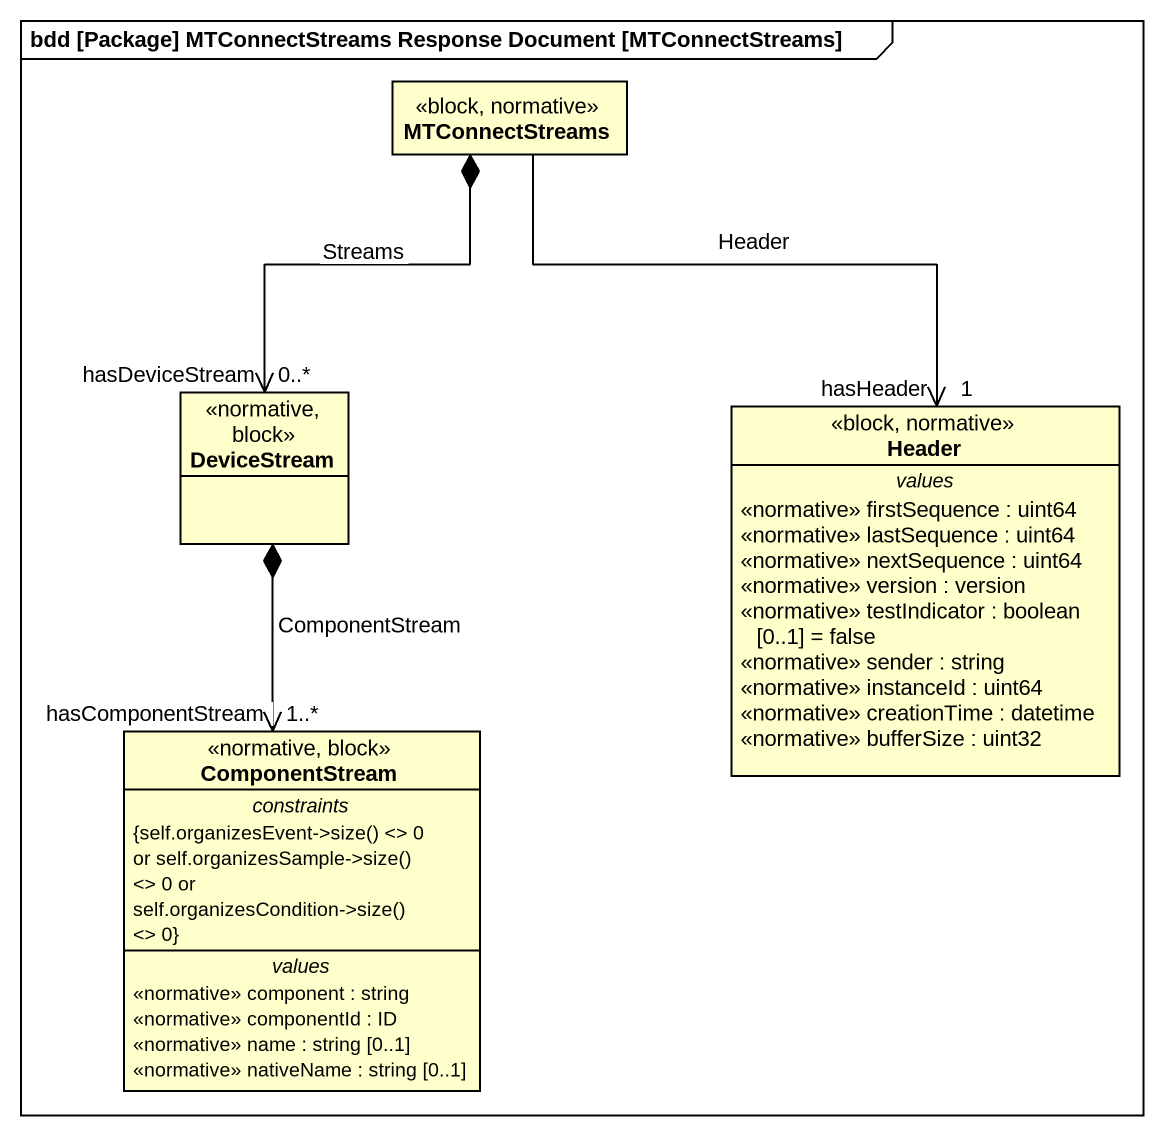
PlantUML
@startuml
mainframe bdd [Package] MTConnectStreams Response Document [MTConnectStreams]
hide circle
hide empty members
class MTConnectStreams <<block, normative>>
class DeviceStream <<normative, block>>
class "Header" as Header_ <<block, normative>> {
  -- values --
  <<normative>> firstSequence : uint64
  <<normative>> lastSequence : uint64
  <<normative>> nextSequence : uint64
  <<normative>> version : version
  <<normative>> testIndicator : boolean [0..1] = false
  <<normative>> sender : string
  <<normative>> instanceId : uint64
  <<normative>> creationTime : datetime
  <<normative>> bufferSize : uint32
}
class ComponentStream <<normative, block>> {
  -- constraints --
  {field} {self.organizesEvent->size() <> 0 or self.organizesSample->size() <> 0 or self.organizesCondition->size() <> 0}
  -- values --
  <<normative>> component : string
  <<normative>> componentId : ID
  <<normative>> name : string [0..1]
  <<normative>> nativeName : string [0..1]
}
MTConnectStreams --> "hasHeader\n1" Header_ : Header
DeviceStream "hasDeviceStream\n0..*" <-up-* MTConnectStreams : Streams
ComponentStream "hasComponentStream\n1..*" <-up-* DeviceStream : ComponentStream
@enduml
